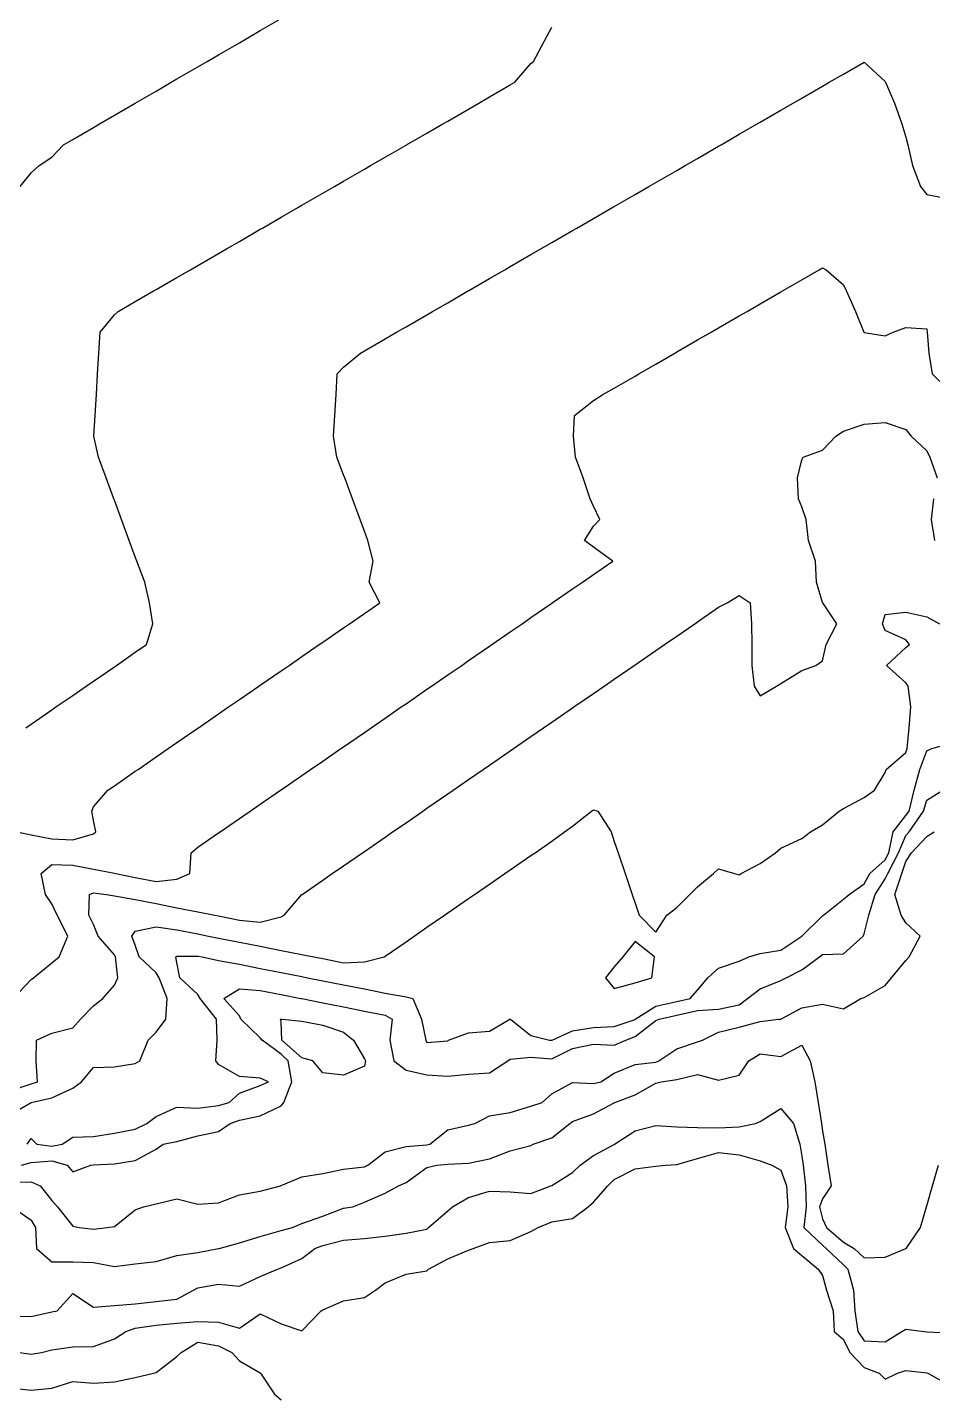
# Model space of a CAD drawing. Header units: metres. Extents: x 2681030 to 2681330, y 1246000 to 1246290.
# Drawn here: x 2681250.16 to 2681271.89, y 1246122.69 to 1246155.57 of the extents above; entities that cross this region are included whole.
import ezdxf

# ---------------------------------------------------------------- set-up
doc = ezdxf.new("R2010")
doc.units = ezdxf.units.M
doc.layers.add('BASIS_HOEHENLINIEN', color=8, linetype='Continuous')

msp = doc.modelspace()

# ---------------------------------------------------------------- linework, layer by layer
at = {"layer": 'BASIS_HOEHENLINIEN'}
for points in [[(2681249.985, 1246151.75, 430), (2681250.25, 1246152.078, 430), (2681250.444, 1246152.25, 430), (2681250.75, 1246152.453, 430), (2681251.027, 1246152.75, 430), (2681251.25, 1246152.88, 430), (2681251.75, 1246153.162, 430), (2681251.888, 1246153.25, 430), (2681252.25, 1246153.46, 430), (2681252.75, 1246153.75, 430), (2681252.75, 1246153.75, 430), (2681253.25, 1246154.04, 430), (2681253.611, 1246154.25, 430), (2681253.75, 1246154.331, 430), (2681254.25, 1246154.621, 430), (2681254.472, 1246154.75, 430), (2681254.75, 1246154.911, 430), (2681255.25, 1246155.202, 430), (2681255.333, 1246155.25, 430), (2681255.75, 1246155.492, 430), (2681256.195, 1246155.75, 430)], [(2681250.121, 1246138.75, 430.5), (2681250.25, 1246138.839, 430.5), (2681250.75, 1246139.184, 430.5), (2681250.846, 1246139.25, 430.5), (2681251.25, 1246139.528, 430.5), (2681251.572, 1246139.75, 430.5), (2681251.75, 1246139.873, 430.5), (2681252.25, 1246140.218, 430.5), (2681252.297, 1246140.25, 430.5), (2681252.75, 1246140.563, 430.5), (2681253.022, 1246140.75, 430.5), (2681253.171, 1246141.25, 430.5), (2681253.094, 1246141.75, 430.5), (2681252.975, 1246142.25, 430.5), (2681252.79, 1246142.75, 430.5), (2681252.75, 1246142.859, 430.5), (2681252.606, 1246143.25, 430.5), (2681252.421, 1246143.75, 430.5), (2681252.25, 1246144.213, 430.5), (2681252.236, 1246144.25, 430.5), (2681252.052, 1246144.75, 430.5), (2681251.867, 1246145.25, 430.5), (2681251.756, 1246145.75, 430.5), (2681251.785, 1246146.25, 430.5), (2681251.815, 1246146.75, 430.5), (2681251.844, 1246147.25, 430.5), (2681251.874, 1246147.75, 430.5), (2681251.903, 1246148.25, 430.5), (2681252.25, 1246148.667, 430.5), (2681252.34, 1246148.75, 430.5), (2681252.75, 1246148.987, 430.5), (2681253.206, 1246149.25, 430.5), (2681253.25, 1246149.275, 430.5), (2681253.75, 1246149.564, 430.5), (2681254.072, 1246149.75, 430.5), (2681254.25, 1246149.853, 430.5), (2681254.75, 1246150.142, 430.5), (2681254.937, 1246150.25, 430.5), (2681255.25, 1246150.431, 430.5), (2681255.75, 1246150.72, 430.5), (2681255.803, 1246150.75, 430.5), (2681256.25, 1246151.008, 430.5), (2681256.668, 1246151.25, 430.5), (2681256.75, 1246151.297, 430.5), (2681257.25, 1246151.586, 430.5), (2681257.534, 1246151.75, 430.5), (2681257.75, 1246151.875, 430.5), (2681258.25, 1246152.164, 430.5), (2681258.399, 1246152.25, 430.5), (2681258.75, 1246152.453, 430.5), (2681259.25, 1246152.741, 430.5), (2681259.265, 1246152.75, 430.5), (2681259.75, 1246153.03, 430.5), (2681260.131, 1246153.25, 430.5), (2681260.25, 1246153.319, 430.5), (2681260.75, 1246153.608, 430.5), (2681260.996, 1246153.75, 430.5), (2681261.25, 1246153.904, 430.5), (2681261.75, 1246154.186, 430.5), (2681261.862, 1246154.25, 430.5), (2681262.25, 1246154.7, 430.5), (2681262.31, 1246154.75, 430.5), (2681262.577, 1246155.25, 430.5), (2681262.75, 1246155.575, 430.5)], [(2681249.911, 1246136.25, 431), (2681250.25, 1246136.179, 431), (2681250.75, 1246136.084, 431), (2681251.25, 1246136.061, 431), (2681251.75, 1246136.204, 431), (2681251.803, 1246136.25, 431), (2681251.75, 1246136.522, 431), (2681251.705, 1246136.75, 431), (2681251.75, 1246136.855, 431), (2681252.09, 1246137.25, 431), (2681252.25, 1246137.36, 431), (2681252.75, 1246137.705, 431), (2681252.815, 1246137.75, 431), (2681253.25, 1246138.05, 431), (2681253.54, 1246138.25, 431), (2681253.75, 1246138.395, 431), (2681254.25, 1246138.739, 431), (2681254.265, 1246138.75, 431), (2681254.75, 1246139.084, 431), (2681254.991, 1246139.25, 431), (2681255.25, 1246139.429, 431), (2681255.716, 1246139.75, 431), (2681255.75, 1246139.774, 431), (2681256.25, 1246140.118, 431), (2681256.441, 1246140.25, 431), (2681256.75, 1246140.463, 431), (2681257.166, 1246140.75, 431), (2681257.25, 1246140.808, 431), (2681257.75, 1246141.152, 431), (2681257.892, 1246141.25, 431), (2681258.25, 1246141.497, 431), (2681258.617, 1246141.75, 431), (2681258.366, 1246142.25, 431), (2681258.461, 1246142.75, 431), (2681258.329, 1246143.25, 431), (2681258.25, 1246143.469, 431), (2681258.146, 1246143.75, 431), (2681257.962, 1246144.25, 431), (2681257.777, 1246144.75, 431), (2681257.75, 1246144.823, 431), (2681257.592, 1246145.25, 431), (2681257.512, 1246145.75, 431), (2681257.541, 1246146.25, 431), (2681257.571, 1246146.75, 431), (2681257.6, 1246147.25, 431), (2681257.75, 1246147.412, 431), (2681258.158, 1246147.75, 431), (2681258.25, 1246147.803, 431), (2681258.75, 1246148.092, 431), (2681259.024, 1246148.25, 431), (2681259.25, 1246148.381, 431), (2681259.75, 1246148.67, 431), (2681259.889, 1246148.75, 431), (2681260.25, 1246148.958, 431), (2681260.75, 1246149.247, 431), (2681260.755, 1246149.25, 431), (2681261.25, 1246149.536, 431), (2681261.62, 1246149.75, 431), (2681261.75, 1246149.825, 431), (2681262.25, 1246150.114, 431), (2681262.486, 1246150.25, 431), (2681262.75, 1246150.403, 431), (2681263.25, 1246150.691, 431), (2681263.351, 1246150.75, 431), (2681263.75, 1246150.98, 431), (2681264.217, 1246151.25, 431), (2681264.25, 1246151.269, 431), (2681264.75, 1246151.558, 431), (2681265.082, 1246151.75, 431), (2681265.25, 1246151.847, 431), (2681265.75, 1246152.136, 431), (2681265.948, 1246152.25, 431), (2681266.25, 1246152.424, 431), (2681266.75, 1246152.713, 431), (2681266.814, 1246152.75, 431), (2681267.25, 1246153.002, 431), (2681267.679, 1246153.25, 431), (2681267.75, 1246153.291, 431), (2681268.25, 1246153.58, 431), (2681268.545, 1246153.75, 431), (2681268.75, 1246153.868, 431), (2681269.25, 1246154.157, 431), (2681269.41, 1246154.25, 431), (2681269.75, 1246154.446, 431), (2681270.25, 1246154.735, 431), (2681270.75, 1246154.269, 431), (2681270.759, 1246154.25, 431), (2681270.978, 1246153.75, 431), (2681271.155, 1246153.25, 431), (2681271.25, 1246152.935, 431), (2681271.294, 1246152.75, 431), (2681271.412, 1246152.25, 431), (2681271.604, 1246151.75, 431), (2681271.75, 1246151.557, 431), (2681272.25, 1246151.463, 431)], [(2681249.818, 1246132.25, 431.5), (2681250.25, 1246132.703, 431.5), (2681250.308, 1246132.75, 431.5), (2681250.75, 1246133.11, 431.5), (2681250.922, 1246133.25, 431.5), (2681251.129, 1246133.75, 431.5), (2681250.874, 1246134.25, 431.5), (2681250.75, 1246134.52, 431.5), (2681250.598, 1246134.75, 431.5), (2681250.487, 1246135.25, 431.5), (2681250.75, 1246135.467, 431.5), (2681251.25, 1246135.455, 431.5), (2681251.75, 1246135.356, 431.5), (2681252.25, 1246135.258, 431.5), (2681252.286, 1246135.25, 431.5), (2681252.75, 1246135.158, 431.5), (2681253.25, 1246135.06, 431.5), (2681253.75, 1246135.114, 431.5), (2681254.057, 1246135.25, 431.5), (2681254.094, 1246135.75, 431.5), (2681254.25, 1246135.882, 431.5), (2681254.75, 1246136.227, 431.5), (2681254.784, 1246136.25, 431.5), (2681255.25, 1246136.571, 431.5), (2681255.509, 1246136.75, 431.5), (2681255.75, 1246136.916, 431.5), (2681256.234, 1246137.25, 431.5), (2681256.25, 1246137.261, 431.5), (2681256.75, 1246137.606, 431.5), (2681256.96, 1246137.75, 431.5), (2681257.25, 1246137.95, 431.5), (2681257.685, 1246138.25, 431.5), (2681257.75, 1246138.295, 431.5), (2681258.25, 1246138.64, 431.5), (2681258.41, 1246138.75, 431.5), (2681258.75, 1246138.984, 431.5), (2681259.135, 1246139.25, 431.5), (2681259.25, 1246139.329, 431.5), (2681259.75, 1246139.674, 431.5), (2681259.86, 1246139.75, 431.5), (2681260.25, 1246140.019, 431.5), (2681260.586, 1246140.25, 431.5), (2681260.75, 1246140.363, 431.5), (2681261.25, 1246140.708, 431.5), (2681261.311, 1246140.75, 431.5), (2681261.75, 1246141.053, 431.5), (2681262.036, 1246141.25, 431.5), (2681262.25, 1246141.398, 431.5), (2681262.75, 1246141.742, 431.5), (2681262.761, 1246141.75, 431.5), (2681263.25, 1246142.087, 431.5), (2681263.486, 1246142.25, 431.5), (2681263.75, 1246142.432, 431.5), (2681264.212, 1246142.75, 431.5), (2681263.75, 1246143.084, 431.5), (2681263.533, 1246143.25, 431.5), (2681263.75, 1246143.592, 431.5), (2681263.903, 1246143.75, 431.5), (2681263.75, 1246144.071, 431.5), (2681263.67, 1246144.25, 431.5), (2681263.502, 1246144.75, 431.5), (2681263.318, 1246145.25, 431.5), (2681263.268, 1246145.75, 431.5), (2681263.297, 1246146.25, 431.5), (2681263.75, 1246146.612, 431.5), (2681263.976, 1246146.75, 431.5), (2681264.25, 1246146.909, 431.5), (2681264.75, 1246147.197, 431.5), (2681264.841, 1246147.25, 431.5), (2681265.25, 1246147.486, 431.5), (2681265.707, 1246147.75, 431.5), (2681265.75, 1246147.775, 431.5), (2681266.25, 1246148.064, 431.5), (2681266.572, 1246148.25, 431.5), (2681266.75, 1246148.353, 431.5), (2681267.25, 1246148.641, 431.5), (2681267.438, 1246148.75, 431.5), (2681267.75, 1246148.93, 431.5), (2681268.25, 1246149.219, 431.5), (2681268.303, 1246149.25, 431.5), (2681268.75, 1246149.508, 431.5), (2681269.169, 1246149.75, 431.5), (2681269.25, 1246149.797, 431.5), (2681269.333, 1246149.75, 431.5), (2681269.75, 1246149.388, 431.5), (2681269.817, 1246149.25, 431.5), (2681270.041, 1246148.75, 431.5), (2681270.242, 1246148.25, 431.5), (2681270.25, 1246148.239, 431.5), (2681270.75, 1246148.159, 431.5), (2681270.942, 1246148.25, 431.5), (2681271.25, 1246148.36, 431.5), (2681271.75, 1246148.328, 431.5), (2681271.763, 1246148.25, 431.5), (2681271.805, 1246147.75, 431.5), (2681271.882, 1246147.25, 431.5), (2681272.25, 1246146.887, 431.5)], [(2681249.75, 1246130.03, 432), (2681250.25, 1246130.198, 432), (2681250.403, 1246130.25, 432), (2681250.369, 1246130.75, 432), (2681250.38, 1246131.25, 432), (2681250.75, 1246131.414, 432), (2681251.25, 1246131.548, 432), (2681251.433, 1246131.75, 432), (2681251.75, 1246132.073, 432), (2681251.968, 1246132.25, 432), (2681252.25, 1246132.572, 432), (2681252.33, 1246132.75, 432), (2681252.278, 1246133.25, 432), (2681252.25, 1246133.295, 432), (2681251.859, 1246133.75, 432), (2681251.75, 1246134.024, 432), (2681251.633, 1246134.25, 432), (2681251.654, 1246134.75, 432), (2681251.75, 1246134.79, 432), (2681252.057, 1246134.75, 432), (2681252.25, 1246134.719, 432), (2681252.75, 1246134.628, 432), (2681253.25, 1246134.529, 432), (2681253.75, 1246134.43, 432), (2681254.25, 1246134.331, 432), (2681254.662, 1246134.25, 432), (2681254.75, 1246134.233, 432), (2681255.25, 1246134.134, 432), (2681255.75, 1246134.082, 432), (2681256.25, 1246134.212, 432), (2681256.322, 1246134.25, 432), (2681256.75, 1246134.748, 432), (2681256.753, 1246134.75, 432), (2681257.25, 1246135.093, 432), (2681257.478, 1246135.25, 432), (2681257.75, 1246135.438, 432), (2681258.203, 1246135.75, 432), (2681258.25, 1246135.782, 432), (2681258.75, 1246136.127, 432), (2681258.928, 1246136.25, 432), (2681259.25, 1246136.472, 432), (2681259.653, 1246136.75, 432), (2681259.75, 1246136.817, 432), (2681260.25, 1246137.161, 432), (2681260.379, 1246137.25, 432), (2681260.75, 1246137.506, 432), (2681261.104, 1246137.75, 432), (2681261.25, 1246137.851, 432), (2681261.75, 1246138.195, 432), (2681261.829, 1246138.25, 432), (2681262.25, 1246138.54, 432), (2681262.554, 1246138.75, 432), (2681262.75, 1246138.885, 432), (2681263.25, 1246139.23, 432), (2681263.28, 1246139.25, 432), (2681263.75, 1246139.574, 432), (2681264.005, 1246139.75, 432), (2681264.25, 1246139.919, 432), (2681264.73, 1246140.25, 432), (2681264.75, 1246140.264, 432), (2681265.25, 1246140.609, 432), (2681265.455, 1246140.75, 432), (2681265.75, 1246140.953, 432), (2681266.18, 1246141.25, 432), (2681266.25, 1246141.298, 432), (2681266.75, 1246141.645, 432), (2681266.963, 1246141.75, 432), (2681267.25, 1246141.927, 432), (2681267.512, 1246141.75, 432), (2681267.546, 1246141.25, 432), (2681267.55, 1246140.75, 432), (2681267.552, 1246140.25, 432), (2681267.607, 1246139.75, 432), (2681267.75, 1246139.521, 432), (2681268.146, 1246139.75, 432), (2681268.25, 1246139.81, 432), (2681268.75, 1246140.128, 432), (2681269.091, 1246140.25, 432), (2681269.25, 1246140.358, 432), (2681269.338, 1246140.75, 432), (2681269.595, 1246141.25, 432), (2681269.26, 1246141.75, 432), (2681269.25, 1246141.761, 432), (2681269.108, 1246142.25, 432), (2681269.081, 1246142.75, 432), (2681268.915, 1246143.25, 432), (2681268.854, 1246143.75, 432), (2681268.75, 1246144.058, 432), (2681268.67, 1246144.25, 432), (2681268.652, 1246144.75, 432), (2681268.75, 1246145.185, 432), (2681268.787, 1246145.25, 432), (2681269.25, 1246145.416, 432), (2681269.565, 1246145.75, 432), (2681269.75, 1246145.87, 432), (2681270.25, 1246146.04, 432), (2681270.75, 1246146.083, 432), (2681271.25, 1246145.913, 432), (2681271.377, 1246145.75, 432), (2681271.75, 1246145.402, 432), (2681271.827, 1246145.25, 432), (2681272.003, 1246144.75, 432)], [(2681271.916, 1246144.25, 432), (2681271.859, 1246143.75, 432), (2681271.936, 1246143.25, 432)], [(2681249.75, 1246129.467, 432.5), (2681250.247, 1246129.75, 432.5), (2681250.25, 1246129.751, 432.5), (2681250.75, 1246129.865, 432.5), (2681251.25, 1246130.099, 432.5), (2681251.459, 1246130.25, 432.5), (2681251.75, 1246130.595, 432.5), (2681252.25, 1246130.606, 432.5), (2681252.75, 1246130.693, 432.5), (2681252.862, 1246130.75, 432.5), (2681253.055, 1246131.25, 432.5), (2681253.25, 1246131.443, 432.5), (2681253.485, 1246131.75, 432.5), (2681253.514, 1246132.25, 432.5), (2681253.319, 1246132.75, 432.5), (2681253.25, 1246132.863, 432.5), (2681252.84, 1246133.25, 432.5), (2681252.75, 1246133.53, 432.5), (2681252.669, 1246133.75, 432.5), (2681252.75, 1246133.867, 432.5), (2681253.25, 1246133.973, 432.5), (2681253.75, 1246133.9, 432.5), (2681254.25, 1246133.801, 432.5), (2681254.507, 1246133.75, 432.5), (2681254.75, 1246133.702, 432.5), (2681255.25, 1246133.603, 432.5), (2681255.75, 1246133.504, 432.5), (2681256.25, 1246133.406, 432.5), (2681256.75, 1246133.307, 432.5), (2681257.037, 1246133.25, 432.5), (2681257.25, 1246133.208, 432.5), (2681257.75, 1246133.109, 432.5), (2681258.25, 1246133.131, 432.5), (2681258.728, 1246133.25, 432.5), (2681258.75, 1246133.27, 432.5), (2681259.25, 1246133.614, 432.5), (2681259.447, 1246133.75, 432.5), (2681259.75, 1246133.959, 432.5), (2681260.172, 1246134.25, 432.5), (2681260.25, 1246134.304, 432.5), (2681260.75, 1246134.649, 432.5), (2681260.897, 1246134.75, 432.5), (2681261.25, 1246134.993, 432.5), (2681261.622, 1246135.25, 432.5), (2681261.75, 1246135.338, 432.5), (2681262.25, 1246135.683, 432.5), (2681262.347, 1246135.75, 432.5), (2681262.75, 1246136.028, 432.5), (2681263.051, 1246136.25, 432.5), (2681263.25, 1246136.39, 432.5), (2681263.706, 1246136.75, 432.5), (2681263.75, 1246136.782, 432.5), (2681263.856, 1246136.75, 432.5), (2681264.173, 1246136.25, 432.5), (2681264.25, 1246136.023, 432.5), (2681264.342, 1246135.75, 432.5), (2681264.51, 1246135.25, 432.5), (2681264.679, 1246134.75, 432.5), (2681264.75, 1246134.538, 432.5), (2681264.847, 1246134.25, 432.5), (2681265.25, 1246133.84, 432.5), (2681265.514, 1246134.25, 432.5), (2681265.75, 1246134.435, 432.5), (2681266.065, 1246134.75, 432.5), (2681266.25, 1246134.935, 432.5), (2681266.633, 1246135.25, 432.5), (2681266.75, 1246135.367, 432.5), (2681267.139, 1246135.25, 432.5), (2681267.25, 1246135.222, 432.5), (2681267.299, 1246135.25, 432.5), (2681267.75, 1246135.493, 432.5), (2681268.117, 1246135.75, 432.5), (2681268.25, 1246135.857, 432.5), (2681268.75, 1246136.092, 432.5), (2681268.962, 1246136.25, 432.5), (2681269.25, 1246136.423, 432.5), (2681269.652, 1246136.75, 432.5), (2681269.75, 1246136.816, 432.5), (2681270.25, 1246137.079, 432.5), (2681270.495, 1246137.25, 432.5), (2681270.75, 1246137.676, 432.5), (2681270.774, 1246137.75, 432.5), (2681271.25, 1246138.157, 432.5), (2681271.284, 1246138.25, 432.5), (2681271.331, 1246138.75, 432.5), (2681271.371, 1246139.25, 432.5), (2681271.306, 1246139.75, 432.5), (2681271.25, 1246139.832, 432.5), (2681270.787, 1246140.25, 432.5), (2681271.25, 1246140.677, 432.5), (2681271.335, 1246140.75, 432.5), (2681271.25, 1246140.864, 432.5), (2681270.75, 1246141.086, 432.5), (2681270.688, 1246141.25, 432.5), (2681270.75, 1246141.468, 432.5), (2681271.25, 1246141.528, 432.5), (2681271.75, 1246141.411, 432.5), (2681272.059, 1246141.25, 432.5)], [(2681250.154, 1246128.75, 433), (2681250.25, 1246128.889, 433), (2681250.385, 1246128.75, 433), (2681250.75, 1246128.707, 433), (2681250.992, 1246128.75, 433), (2681251.25, 1246128.919, 433), (2681251.75, 1246128.935, 433), (2681252.25, 1246129.019, 433), (2681252.75, 1246129.109, 433), (2681253.029, 1246129.25, 433), (2681253.25, 1246129.418, 433), (2681253.75, 1246129.641, 433), (2681254.25, 1246129.614, 433), (2681254.75, 1246129.68, 433), (2681255.007, 1246129.75, 433), (2681255.25, 1246129.98, 433), (2681255.75, 1246130.157, 433), (2681255.949, 1246130.25, 433), (2681255.75, 1246130.333, 433), (2681255.25, 1246130.373, 433), (2681254.75, 1246130.662, 433), (2681254.685, 1246130.75, 433), (2681254.715, 1246131.25, 433), (2681254.698, 1246131.75, 433), (2681254.304, 1246132.25, 433), (2681254.25, 1246132.343, 433), (2681253.816, 1246132.75, 433), (2681253.75, 1246133.116, 433), (2681253.725, 1246133.25, 433), (2681253.75, 1246133.268, 433), (2681254.25, 1246133.27, 433), (2681254.352, 1246133.25, 433), (2681254.75, 1246133.162, 433), (2681255.25, 1246133.073, 433), (2681255.75, 1246132.974, 433), (2681256.25, 1246132.875, 433), (2681256.75, 1246132.776, 433), (2681256.882, 1246132.75, 433), (2681257.25, 1246132.677, 433), (2681257.75, 1246132.579, 433), (2681258.25, 1246132.48, 433), (2681258.75, 1246132.381, 433), (2681259.25, 1246132.289, 433), (2681259.413, 1246132.25, 433), (2681259.624, 1246131.75, 433), (2681259.727, 1246131.25, 433), (2681259.75, 1246131.197, 433), (2681260.25, 1246131.235, 433), (2681260.27, 1246131.25, 433), (2681260.75, 1246131.423, 433), (2681261.25, 1246131.462, 433), (2681261.738, 1246131.75, 433), (2681261.75, 1246131.753, 433), (2681261.754, 1246131.75, 433), (2681262.25, 1246131.365, 433), (2681262.691, 1246131.25, 433), (2681262.75, 1246131.246, 433), (2681262.759, 1246131.25, 433), (2681263.25, 1246131.474, 433), (2681263.75, 1246131.554, 433), (2681264.25, 1246131.581, 433), (2681264.75, 1246131.747, 433), (2681264.754, 1246131.75, 433), (2681265.25, 1246132.064, 433), (2681265.75, 1246132.179, 433), (2681266.075, 1246132.25, 433), (2681266.25, 1246132.447, 433), (2681266.496, 1246132.75, 433), (2681266.75, 1246132.975, 433), (2681267.25, 1246133.146, 433), (2681267.48, 1246133.25, 433), (2681267.75, 1246133.327, 433), (2681268.25, 1246133.412, 433), (2681268.75, 1246133.746, 433), (2681268.755, 1246133.75, 433), (2681269.25, 1246134.234, 433), (2681269.273, 1246134.25, 433), (2681269.75, 1246134.632, 433), (2681269.887, 1246134.75, 433), (2681270.25, 1246135.003, 433), (2681270.386, 1246135.25, 433), (2681270.75, 1246135.579, 433), (2681270.843, 1246135.75, 433), (2681270.944, 1246136.25, 433), (2681271.25, 1246136.642, 433), (2681271.33, 1246136.75, 433), (2681271.446, 1246137.25, 433), (2681271.584, 1246137.75, 433), (2681271.75, 1246138.197, 433), (2681271.872, 1246138.25, 433), (2681272.25, 1246138.361, 433)], [(2681250.017, 1246128.25, 433.5), (2681250.25, 1246128.31, 433.5), (2681250.75, 1246128.35, 433.5), (2681251.117, 1246128.25, 433.5), (2681251.25, 1246128.09, 433.5), (2681251.684, 1246128.25, 433.5), (2681251.75, 1246128.259, 433.5), (2681252.25, 1246128.279, 433.5), (2681252.75, 1246128.358, 433.5), (2681253.25, 1246128.631, 433.5), (2681253.423, 1246128.75, 433.5), (2681253.75, 1246128.814, 433.5), (2681254.25, 1246128.949, 433.5), (2681254.75, 1246129.054, 433.5), (2681255.027, 1246129.25, 433.5), (2681255.25, 1246129.329, 433.5), (2681255.75, 1246129.432, 433.5), (2681256.25, 1246129.671, 433.5), (2681256.317, 1246129.75, 433.5), (2681256.512, 1246130.25, 433.5), (2681256.42, 1246130.75, 433.5), (2681256.25, 1246130.91, 433.5), (2681255.798, 1246131.25, 433.5), (2681255.75, 1246131.304, 433.5), (2681255.287, 1246131.75, 433.5), (2681255.25, 1246131.833, 433.5), (2681254.872, 1246132.25, 433.5), (2681255.25, 1246132.481, 433.5), (2681255.75, 1246132.441, 433.5), (2681256.25, 1246132.344, 433.5), (2681256.728, 1246132.25, 433.5), (2681256.75, 1246132.246, 433.5), (2681257.25, 1246132.147, 433.5), (2681257.75, 1246132.048, 433.5), (2681258.25, 1246131.949, 433.5), (2681258.75, 1246131.85, 433.5), (2681258.915, 1246131.75, 433.5), (2681258.858, 1246131.25, 433.5), (2681258.957, 1246130.75, 433.5), (2681259.25, 1246130.533, 433.5), (2681259.75, 1246130.421, 433.5), (2681260.25, 1246130.386, 433.5), (2681260.75, 1246130.433, 433.5), (2681261.25, 1246130.466, 433.5), (2681261.697, 1246130.75, 433.5), (2681261.75, 1246130.795, 433.5), (2681262.25, 1246130.842, 433.5), (2681262.75, 1246130.804, 433.5), (2681263.25, 1246131.049, 433.5), (2681263.75, 1246131.153, 433.5), (2681264.25, 1246131.127, 433.5), (2681264.529, 1246131.25, 433.5), (2681264.75, 1246131.34, 433.5), (2681265.25, 1246131.718, 433.5), (2681265.324, 1246131.75, 433.5), (2681265.75, 1246131.849, 433.5), (2681266.25, 1246131.959, 433.5), (2681266.75, 1246131.994, 433.5), (2681267.25, 1246132.096, 433.5), (2681267.45, 1246132.25, 433.5), (2681267.75, 1246132.48, 433.5), (2681268.25, 1246132.686, 433.5), (2681268.379, 1246132.75, 433.5), (2681268.75, 1246132.941, 433.5), (2681269.178, 1246133.25, 433.5), (2681269.25, 1246133.31, 433.5), (2681269.75, 1246133.325, 433.5), (2681270.222, 1246133.75, 433.5), (2681270.25, 1246133.806, 433.5), (2681270.363, 1246134.25, 433.5), (2681270.516, 1246134.75, 433.5), (2681270.75, 1246135.121, 433.5), (2681270.821, 1246135.25, 433.5), (2681271.071, 1246135.75, 433.5), (2681271.25, 1246136.168, 433.5), (2681271.328, 1246136.25, 433.5), (2681271.675, 1246136.75, 433.5), (2681271.75, 1246137.015, 433.5), (2681272.134, 1246137.25, 433.5)], [(2681249.75, 1246127.842, 434), (2681250.25, 1246127.849, 434), (2681250.462, 1246127.75, 434), (2681250.75, 1246127.399, 434), (2681250.885, 1246127.25, 434), (2681251.25, 1246126.783, 434), (2681251.408, 1246126.75, 434), (2681251.75, 1246126.713, 434), (2681252.077, 1246126.75, 434), (2681252.25, 1246126.778, 434), (2681252.75, 1246127.177, 434), (2681252.945, 1246127.25, 434), (2681253.25, 1246127.323, 434), (2681253.75, 1246127.437, 434), (2681254.25, 1246127.314, 434), (2681254.75, 1246127.347, 434), (2681255.25, 1246127.533, 434), (2681255.75, 1246127.625, 434), (2681256.24, 1246127.75, 434), (2681256.25, 1246127.757, 434), (2681256.75, 1246127.969, 434), (2681257.25, 1246128.05, 434), (2681257.75, 1246128.152, 434), (2681258.25, 1246128.208, 434), (2681258.332, 1246128.25, 434), (2681258.75, 1246128.568, 434), (2681259.25, 1246128.696, 434), (2681259.75, 1246128.733, 434), (2681259.825, 1246128.75, 434), (2681260.25, 1246129.095, 434), (2681260.75, 1246129.212, 434), (2681260.902, 1246129.25, 434), (2681261.25, 1246129.436, 434), (2681261.75, 1246129.516, 434), (2681262.25, 1246129.665, 434), (2681262.517, 1246129.75, 434), (2681262.75, 1246129.96, 434), (2681263.25, 1246130.234, 434), (2681263.75, 1246130.212, 434), (2681263.923, 1246130.25, 434), (2681264.25, 1246130.461, 434), (2681264.75, 1246130.662, 434), (2681265.25, 1246130.725, 434), (2681265.316, 1246130.75, 434), (2681265.75, 1246131.044, 434), (2681266.25, 1246131.21, 434), (2681266.367, 1246131.25, 434), (2681266.75, 1246131.443, 434), (2681267.25, 1246131.559, 434), (2681267.75, 1246131.699, 434), (2681268.201, 1246131.75, 434), (2681268.25, 1246131.757, 434), (2681268.75, 1246132.029, 434), (2681269.25, 1246132.114, 434), (2681269.75, 1246132.005, 434), (2681270.172, 1246132.25, 434), (2681270.25, 1246132.277, 434), (2681270.75, 1246132.565, 434), (2681270.906, 1246132.75, 434), (2681271.25, 1246133.159, 434), (2681271.327, 1246133.25, 434), (2681271.597, 1246133.75, 434), (2681271.25, 1246134.07, 434), (2681271.137, 1246134.25, 434), (2681270.988, 1246134.75, 434), (2681271.153, 1246135.25, 434), (2681271.25, 1246135.537, 434), (2681271.385, 1246135.75, 434), (2681271.75, 1246136.137, 434), (2681271.93, 1246136.25, 434)], [(2681264.75, 1246132.624, 432.5), (2681265.154, 1246132.75, 432.5), (2681265.213, 1246133.25, 432.5), (2681264.75, 1246133.615, 432.5), (2681264.455, 1246133.25, 432.5), (2681264.25, 1246133.009, 432.5), (2681264.038, 1246132.75, 432.5), (2681264.25, 1246132.488, 432.5), (2681264.75, 1246132.624, 432.5)], [(2681258.274, 1246130.75, 434), (2681258.25, 1246130.627, 434), (2681257.75, 1246130.409, 434), (2681257.25, 1246130.463, 434), (2681257.01, 1246130.75, 434), (2681256.75, 1246130.825, 434), (2681256.27, 1246131.25, 434), (2681256.25, 1246131.69, 434), (2681256.238, 1246131.75, 434), (2681256.25, 1246131.752, 434), (2681256.276, 1246131.75, 434), (2681256.75, 1246131.704, 434), (2681257.25, 1246131.613, 434), (2681257.75, 1246131.438, 434), (2681257.987, 1246131.25, 434), (2681258.25, 1246130.803, 434), (2681258.274, 1246130.75, 434)], [(2681249.791, 1246127.25, 434.5), (2681250.25, 1246126.93, 434.5), (2681250.35, 1246126.75, 434.5), (2681250.375, 1246126.25, 434.5), (2681250.75, 1246125.924, 434.5), (2681251.25, 1246125.929, 434.5), (2681251.75, 1246125.912, 434.5), (2681252.25, 1246125.811, 434.5), (2681252.75, 1246125.882, 434.5), (2681253.25, 1246125.937, 434.5), (2681253.75, 1246126.082, 434.5), (2681254.25, 1246126.152, 434.5), (2681254.75, 1246126.247, 434.5), (2681254.762, 1246126.25, 434.5), (2681255.25, 1246126.384, 434.5), (2681255.75, 1246126.533, 434.5), (2681256.25, 1246126.678, 434.5), (2681256.526, 1246126.75, 434.5), (2681256.75, 1246126.845, 434.5), (2681257.25, 1246127.027, 434.5), (2681257.75, 1246127.214, 434.5), (2681257.975, 1246127.25, 434.5), (2681258.25, 1246127.36, 434.5), (2681258.75, 1246127.573, 434.5), (2681259.066, 1246127.75, 434.5), (2681259.25, 1246127.829, 434.5), (2681259.75, 1246128.188, 434.5), (2681259.989, 1246128.25, 434.5), (2681260.25, 1246128.273, 434.5), (2681260.75, 1246128.292, 434.5), (2681261.25, 1246128.399, 434.5), (2681261.75, 1246128.594, 434.5), (2681262.25, 1246128.719, 434.5), (2681262.301, 1246128.75, 434.5), (2681262.75, 1246128.903, 434.5), (2681263.185, 1246129.25, 434.5), (2681263.25, 1246129.293, 434.5), (2681263.75, 1246129.48, 434.5), (2681264.25, 1246129.742, 434.5), (2681264.266, 1246129.75, 434.5), (2681264.75, 1246129.937, 434.5), (2681265.25, 1246130.215, 434.5), (2681265.378, 1246130.25, 434.5), (2681265.75, 1246130.302, 434.5), (2681266.25, 1246130.422, 434.5), (2681266.75, 1246130.285, 434.5), (2681267.25, 1246130.413, 434.5), (2681267.479, 1246130.75, 434.5), (2681267.75, 1246130.923, 434.5), (2681268.25, 1246130.861, 434.5), (2681268.75, 1246131.131, 434.5), (2681268.953, 1246130.75, 434.5), (2681269.063, 1246130.25, 434.5), (2681269.142, 1246129.75, 434.5), (2681269.221, 1246129.25, 434.5), (2681269.25, 1246129.064, 434.5), (2681269.304, 1246128.75, 434.5), (2681269.378, 1246128.25, 434.5), (2681269.457, 1246127.75, 434.5), (2681269.25, 1246127.442, 434.5), (2681269.179, 1246127.25, 434.5), (2681269.25, 1246126.96, 434.5), (2681269.347, 1246126.75, 434.5), (2681269.75, 1246126.396, 434.5), (2681270.005, 1246126.25, 434.5), (2681270.25, 1246126.024, 434.5), (2681270.75, 1246126.035, 434.5), (2681271.25, 1246126.248, 434.5), (2681271.255, 1246126.25, 434.5), (2681271.6, 1246126.75, 434.5), (2681271.743, 1246127.25, 434.5), (2681271.75, 1246127.274, 434.5), (2681271.887, 1246127.75, 434.5), (2681272.03, 1246128.25, 434.5)], [(2681249.75, 1246124.624, 435), (2681250.25, 1246124.614, 435), (2681250.75, 1246124.723, 435), (2681250.873, 1246124.75, 435), (2681251.25, 1246125.164, 435), (2681251.75, 1246124.842, 435), (2681252.25, 1246124.875, 435), (2681252.75, 1246124.918, 435), (2681253.25, 1246124.972, 435), (2681253.75, 1246125.029, 435), (2681254.147, 1246125.25, 435), (2681254.25, 1246125.301, 435), (2681254.75, 1246125.388, 435), (2681255.25, 1246125.339, 435), (2681255.75, 1246125.573, 435), (2681256.162, 1246125.75, 435), (2681256.25, 1246125.779, 435), (2681256.75, 1246126.007, 435), (2681257.064, 1246126.25, 435), (2681257.25, 1246126.319, 435), (2681257.75, 1246126.448, 435), (2681258.25, 1246126.486, 435), (2681258.75, 1246126.544, 435), (2681259.25, 1246126.616, 435), (2681259.75, 1246126.715, 435), (2681259.789, 1246126.75, 435), (2681260.25, 1246127.153, 435), (2681260.362, 1246127.25, 435), (2681260.75, 1246127.471, 435), (2681261.25, 1246127.625, 435), (2681261.75, 1246127.606, 435), (2681262.25, 1246127.567, 435), (2681262.727, 1246127.75, 435), (2681262.75, 1246127.763, 435), (2681263.25, 1246128.074, 435), (2681263.432, 1246128.25, 435), (2681263.75, 1246128.482, 435), (2681264.25, 1246128.746, 435), (2681264.255, 1246128.75, 435), (2681264.75, 1246129.074, 435), (2681265.25, 1246129.198, 435), (2681265.75, 1246129.166, 435), (2681266.25, 1246129.153, 435), (2681266.75, 1246129.143, 435), (2681267.25, 1246129.171, 435), (2681267.638, 1246129.25, 435), (2681267.75, 1246129.297, 435), (2681268.25, 1246129.606, 435), (2681268.55, 1246129.25, 435), (2681268.704, 1246128.75, 435), (2681268.75, 1246128.462, 435), (2681268.783, 1246128.25, 435), (2681268.838, 1246127.75, 435), (2681268.853, 1246127.25, 435), (2681268.801, 1246126.75, 435), (2681269.25, 1246126.324, 435), (2681269.333, 1246126.25, 435), (2681269.75, 1246125.853, 435), (2681269.858, 1246125.75, 435), (2681269.996, 1246125.25, 435), (2681270.028, 1246124.75, 435), (2681270.099, 1246124.25, 435), (2681270.25, 1246124.029, 435), (2681270.75, 1246124.008, 435), (2681271.156, 1246124.25, 435), (2681271.25, 1246124.31, 435), (2681271.692, 1246124.25, 435), (2681271.75, 1246124.243, 435), (2681272.25, 1246124.225, 435)], [(2681249.973, 1246123.75, 435.5), (2681250.25, 1246123.707, 435.5), (2681250.499, 1246123.75, 435.5), (2681250.75, 1246123.811, 435.5), (2681251.25, 1246123.882, 435.5), (2681251.75, 1246123.89, 435.5), (2681252.25, 1246124.079, 435.5), (2681252.523, 1246124.25, 435.5), (2681252.75, 1246124.331, 435.5), (2681253.25, 1246124.404, 435.5), (2681253.75, 1246124.454, 435.5), (2681254.25, 1246124.496, 435.5), (2681254.75, 1246124.478, 435.5), (2681255.25, 1246124.336, 435.5), (2681255.75, 1246124.675, 435.5), (2681256.25, 1246124.441, 435.5), (2681256.75, 1246124.27, 435.5), (2681257.211, 1246124.75, 435.5), (2681257.25, 1246124.773, 435.5), (2681257.75, 1246124.989, 435.5), (2681258.25, 1246125.073, 435.5), (2681258.513, 1246125.25, 435.5), (2681258.75, 1246125.42, 435.5), (2681259.25, 1246125.629, 435.5), (2681259.75, 1246125.714, 435.5), (2681259.788, 1246125.75, 435.5), (2681260.25, 1246126.001, 435.5), (2681260.75, 1246126.204, 435.5), (2681260.858, 1246126.25, 435.5), (2681261.25, 1246126.393, 435.5), (2681261.75, 1246126.435, 435.5), (2681262.25, 1246126.659, 435.5), (2681262.423, 1246126.75, 435.5), (2681262.75, 1246126.889, 435.5), (2681263.25, 1246126.965, 435.5), (2681263.625, 1246127.25, 435.5), (2681263.75, 1246127.359, 435.5), (2681264.096, 1246127.75, 435.5), (2681264.25, 1246127.906, 435.5), (2681264.75, 1246128.158, 435.5), (2681265.25, 1246128.224, 435.5), (2681265.482, 1246128.25, 435.5), (2681265.75, 1246128.266, 435.5), (2681266.25, 1246128.408, 435.5), (2681266.75, 1246128.551, 435.5), (2681267.25, 1246128.496, 435.5), (2681267.75, 1246128.355, 435.5), (2681268.033, 1246128.25, 435.5), (2681268.25, 1246128.126, 435.5), (2681268.384, 1246127.75, 435.5), (2681268.415, 1246127.25, 435.5), (2681268.349, 1246126.75, 435.5), (2681268.549, 1246126.25, 435.5), (2681268.75, 1246126.079, 435.5), (2681269.141, 1246125.75, 435.5), (2681269.25, 1246125.596, 435.5), (2681269.345, 1246125.25, 435.5), (2681269.502, 1246124.75, 435.5), (2681269.531, 1246124.25, 435.5), (2681269.75, 1246124.058, 435.5), (2681269.905, 1246123.75, 435.5), (2681270.25, 1246123.391, 435.5), (2681270.607, 1246123.25, 435.5), (2681270.75, 1246123.113, 435.5), (2681271.051, 1246123.25, 435.5), (2681271.25, 1246123.321, 435.5), (2681271.75, 1246123.262, 435.5), (2681271.78, 1246123.25, 435.5), (2681272.25, 1246122.99, 435.5)], [(2681249.75, 1246122.904, 436), (2681250.25, 1246122.848, 436), (2681250.75, 1246122.895, 436), (2681251.25, 1246123.055, 436), (2681251.75, 1246123.016, 436), (2681252.25, 1246123.046, 436), (2681252.75, 1246123.146, 436), (2681253.184, 1246123.25, 436), (2681253.25, 1246123.27, 436), (2681253.75, 1246123.656, 436), (2681253.848, 1246123.75, 436), (2681254.25, 1246124, 436), (2681254.75, 1246123.909, 436), (2681255.064, 1246123.75, 436), (2681255.25, 1246123.552, 436), (2681255.75, 1246123.259, 436), (2681255.758, 1246123.25, 436), (2681256.092, 1246122.75, 436), (2681256.25, 1246122.612, 436)]]:
    msp.add_polyline3d(points, dxfattribs=at)

doc.saveas('drawing.dxf')
